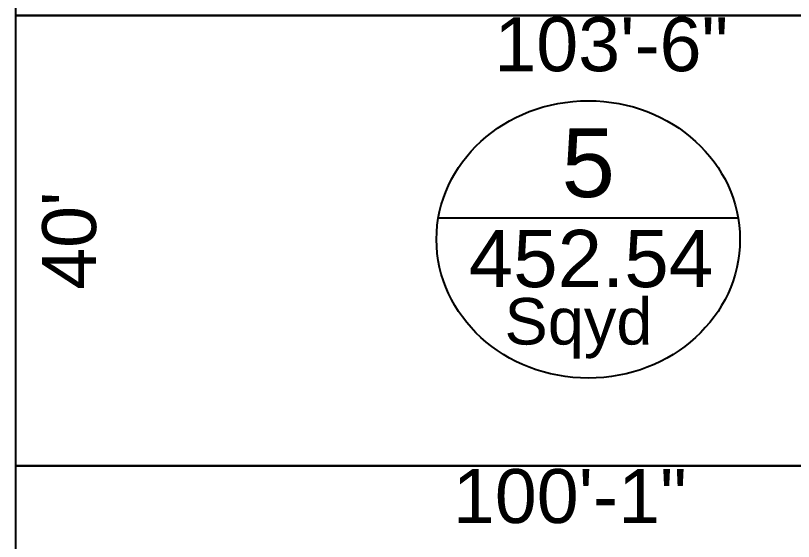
# Model space of a CAD drawing. Header units: inches. Extents: x 58735 to 82582, y -17057 to 2765.
# Drawn here: x 73173 to 74003, y -7936 to -7376 of the extents above; entities that cross this region are included whole.
import ezdxf
from ezdxf.enums import TextEntityAlignment as Align

# ---------------------------------------------------------------- set-up
doc = ezdxf.new("R2010")
doc.units = ezdxf.units.IN
doc.header["$LTSCALE"] = 15
doc.header["$PDMODE"] = 35
doc.linetypes.add('ACAD_ISO07W100', pattern=[9, 0, -9])
doc.linetypes.add('DASHDOT', pattern=[1, 0.5, -0.25, 0, -0.25])
for name, color, linetype in [('A-Area-Iden', 7, 'Continuous'), ('DIM-PLOT', 7, 'DASHDOT'), ('DIM-SITE', 62, 'DASHDOT'), ('PLOT AREA', 7, 'Continuous'), ('PlotNO.S', 181, 'Continuous'), ('Plots', 144, 'Continuous'), ('plots no outer line', 7, 'Continuous')]:
    doc.layers.add(name, color=color, linetype=linetype)
doc.layers.add('Plotouterline', color=50, linetype='Continuous', plot=False)
doc.styles.add('Arial', font='arial.ttf')
doc.dimstyles.new('DIM FOR SITE', dxfattribs={"dimscale": 96, "dimtxt": 0.1, "dimasz": 0.3125, "dimexe": 0.1875, "dimexo": 0.1875, "dimgap": 0.03125, "dimtad": 1, "dimdec": 1, "dimzin": 0, "dimdsep": 46, "dimlunit": 4, "dimtxsty": 'Arial', "dimblk": 'DOTSMALL', "dimcen": 0, "dimdle": 0.125, "dimclrd": 181, "dimclre": 40, "dimclrt": 256, "dimadec": 0, "dimazin": 0, "dimtfac": 1, "dimtdec": 1, "dimtmove": 1, "dimatfit": 3, "dimfxl": 1, "dimfrac": 1, "dimtolj": 1, "dimtzin": 0, "dimarcsym": 0})
doc.dimstyles.new('dim plot 1', dxfattribs={"dimscale": 6, "dimtxt": 9.59375, "dimasz": 10, "dimexe": 9.59375, "dimexo": 9, "dimgap": 0, "dimtad": 0, "dimdec": 1, "dimzin": 12, "dimdsep": 46, "dimlunit": 4, "dimtxsty": 'Arial', "dimblk": 'ARCHTICK', "dimcen": 0.09375, "dimdle": 1.230316, "dimse1": 1, "dimse2": 1, "dimsd1": 1, "dimsd2": 1, "dimclrd": 181, "dimclre": 40, "dimazin": 0, "dimtfac": 1, "dimtdec": 1, "dimtix": 1, "dimtmove": 2, "dimatfit": 2, "dimfxl": 1, "dimtolj": 1, "dimtzin": 0, "dimarcsym": 0})

# ---------------------------------------------------------------- blocks, each defined once
blk = doc.blocks.new('*D57')
at = {"layer": 'DefPoints', "color": 0, "transparency": 16777216}
for p in [(73173.08, -7855.54), (73230.64, -7855.54), (73173.08, -8335.54)]:
    blk.add_point(p, dxfattribs=at)
at = {"layer": 'DIM-PLOT', "color": 0, "transparency": 16777216, "insert": (73230.64, -8095.54), "char_height": 57.562, "attachment_point": 5, "rotation": 90, "style": 'Arial'}
blk.add_mtext("\\A1;40'", dxfattribs=at)
blk = doc.blocks.new('_ArchTick')
at = {"color": 0, "linetype": 'ByBlock', "const_width": 0.15}
blk.add_lwpolyline([(-0.5, -0.5), (0.5, 0.5)], dxfattribs=at)
blk = doc.blocks.new('*D58')
at = {"layer": 'DefPoints', "color": 0, "transparency": 16777216}
for p in [(73173.08, -7375.54), (73230.64, -7375.54), (73173.08, -7855.54)]:
    blk.add_point(p, dxfattribs=at)
at = {"layer": 'DIM-PLOT', "color": 0, "transparency": 16777216, "insert": (73230.64, -7615.54), "char_height": 57.562, "attachment_point": 5, "rotation": 90, "style": 'Arial'}
blk.add_mtext("\\A1;40'", dxfattribs=at)
blk = doc.blocks.new('*D59')
at = {"layer": 'DefPoints', "color": 0, "transparency": 16777216}
for p in [(73173.08, -6895.54), (73230.64, -6895.54), (73173.08, -7375.54)]:
    blk.add_point(p, dxfattribs=at)
at = {"layer": 'DIM-PLOT', "color": 0, "transparency": 16777216, "insert": (73230.64, -7135.54), "char_height": 57.562, "attachment_point": 5, "rotation": 90, "style": 'Arial'}
blk.add_mtext("\\A1;40'", dxfattribs=at)
blk = doc.blocks.new('_DotSmall')
at = {"color": 0, "linetype": 'ByBlock', "const_width": 0.5}
blk.add_lwpolyline([(-0.0625, 0, 1), (0.0625, 0, 1)], format="xyb", close=True, dxfattribs=at)
blk = doc.blocks.new('*D381')
at = {"layer": 'DefPoints', "color": 0, "transparency": 16777216}
for p in [(74453.76, -6927.67), (74453.86, -6927.68), (73897.7, -13419.91)]:
    blk.add_point(p, dxfattribs=at)
at = {"layer": 'DIM-SITE', "color": 181, "linetype": 'ACAD_ISO07W100', "lineweight": -2, "transparency": 16777216}
blk.add_line((73896.58, -13431.85), (74454.78, -6915.72), dxfattribs=at)
at = {"layer": 'DIM-SITE', "color": 40, "lineweight": -2, "transparency": 16777216}
for p, q in [((74435.92, -6926.15), (74435.82, -6926.14)), ((73879.77, -13418.37), (73879.67, -13418.36))]:
    blk.add_line(p, q, dxfattribs=at)
at = {"layer": 'DIM-SITE', "color": 181, "lineweight": -2, "transparency": 16777216, "xscale": 192, "yscale": 192, "zscale": 192}
for p, rotation in [((74453.76, -6927.67), 85.10372521494148), ((73897.6, -13419.9), 265.1037252149414)]:
    blk.add_blockref('_DotSmall', p, dxfattribs=dict(at, rotation=rotation))
at = {"layer": 'DIM-SITE', "transparency": 16777216, "char_height": 144, "attachment_point": 5, "rotation": 85.10373, "style": 'Arial'}
for s, insert in [("\\A1;543'", (74251.97, -10180.32)), ('\\A1;', (74100.95, -10167.38))]:
    blk.add_mtext(s, dxfattribs=dict(at, insert=insert))
blk = doc.blocks.new('*D359')
at = {"layer": 'DefPoints', "color": 0, "transparency": 16777216}
for p in [(73173.08, -7375.54), (74415.49, -7375.54), (74415.49, -7375.54)]:
    blk.add_point(p, dxfattribs=at)
at = {"layer": 'DIM-PLOT', "color": 0, "transparency": 16777216, "insert": (73808.66, -7406.49), "char_height": 57.5625, "attachment_point": 5, "style": 'Arial'}
blk.add_mtext('\\A1;103\'-6"', dxfattribs=at)
blk = doc.blocks.new('*D360')
at = {"layer": 'DefPoints', "color": 0, "transparency": 16777216}
for p in [(73173.08, -7855.54), (74374.37, -7855.54), (74374.37, -7855.54)]:
    blk.add_point(p, dxfattribs=at)
at = {"layer": 'DIM-PLOT', "color": 0, "transparency": 16777216, "insert": (73764.44, -7888.14), "char_height": 57.5625, "attachment_point": 5, "style": 'Arial'}
blk.add_mtext('\\A1;100\'-1"', dxfattribs=at)
blk = doc.blocks.new('plot area-No')
at = {"layer": 'plots no outer line'}
blk.add_line((-2.22, 0.321), (2.22, 0.321), dxfattribs=at)
blk.add_ellipse((0, 0), major_axis=(-2.248, 0), ratio=0.913387, dxfattribs=at)
at = {"layer": 'PLOT AREA', "style": 'Arial', "flags": 4}
for tag, height, p in [('SPACESTYLES:PLOTAREA', 0.848, (0.04, -0.283, -0.565)), ('COLUMNNOS:SQYD-SQM', 0.689, (-0.279, -1.211, -0.459))]:
    blk.add_attdef(tag, text='', height=height, dxfattribs=at).set_placement(p, align=Align.MIDDLE_CENTER)
at = {"layer": 'PlotNO.S', "color": 0, "style": 'Arial'}
blk.add_attdef('COLUMNNOS:NUMBER', text='', height=1.018, dxfattribs=at).set_placement((0, 1.128), align=Align.MIDDLE)

msp = doc.modelspace()

# ---------------------------------------------------------------- linework, layer by layer
at = {"layer": 'Plotouterline'}
msp.add_lwpolyline([(74453.86, -6927.68), (74439.3, -6895.54), (74059.1, -6055.54), (73173.08, -6055.54), (73173.08, -6895.54), (73173.08, -7375.54), (73173.08, -7855.54), (73173.08, -8335.54), (74333.25, -8335.54), (74374.37, -7855.54), (74415.49, -7375.54), (74453.86, -6927.68)], close=True, dxfattribs=at)
at = {"layer": 'Plots', "color": 144, "linetype": 'Continuous', "lineweight": -3}
for p, q in [((74415.49, -7375.54), (73173.08, -7375.54)), ((73173.08, -7375.54), (73173.08, -7855.54)), ((73173.08, -7855.54), (74374.37, -7855.54)), ((74374.37, -7855.54), (73173.08, -7855.54)), ((73173.08, -7855.54), (73173.08, -8335.54))]:
    msp.add_line(p, q, dxfattribs=at)
at = {"layer": 'Plots'}
for points in [[(74453.86, -6927.68), (74439.3, -6895.54), (73173.08, -6895.54), (73173.08, -7375.54), (74415.49, -7375.54)], [(74415.49, -7375.54), (73173.08, -7375.54), (73173.08, -7855.54), (74374.37, -7855.54)], [(74374.37, -7855.54), (73173.08, -7855.54), (73173.08, -8335.54), (74333.25, -8335.54)]]:
    msp.add_lwpolyline(points, close=True, dxfattribs=at)

# ---------------------------------------------------------------- block references
at = {"layer": 'A-Area-Iden', "color": 7, "linetype": 'Continuous', "lineweight": -3}
ref = msp.add_blockref('plot area-No', (73784.06, -7614.19), dxfattribs=dict(at, xscale=72, yscale=72, zscale=72))
ref.add_attrib('COLUMNNOS:SQYD-SQM', ' Sqyd', dxfattribs={"layer": 'PLOT AREA', "height": 49.59, "style": 'Arial'}).set_placement((73763.99, -7701.41, -33.06), align=Align.MIDDLE_CENTER)
ref.add_attrib('SPACESTYLES:PLOTAREA', '452.54', dxfattribs={"layer": 'PLOT AREA', "height": 61.053, "style": 'Arial'}).set_placement((73786.94, -7634.53, -40.7), align=Align.MIDDLE_CENTER)
ref.add_attrib('COLUMNNOS:NUMBER', '5', dxfattribs={"layer": 'PlotNO.S', "color": 0, "height": 73.26, "style": 'Arial'}).set_placement((73784.06, -7532.94), align=Align.MIDDLE)

# ---------------------------------------------------------------- dimensions: what is measured, and where the dimension line sits
at = {"layer": 'DIM-PLOT'}
for p1, p2, picture, middle in [((73173.08, -7375.54), (73173.08, -6895.54), '*D59', (73230.64, -7135.54)), ((73173.08, -7855.54), (73173.08, -7375.54), '*D58', (73230.64, -7615.54)), ((73173.08, -8335.54), (73173.08, -7855.54), '*D57', (73230.64, -8095.54))]:
    dim = msp.add_aligned_dim(p1=p1, p2=p2, distance=-57.56, dimstyle='dim plot 1', override={"dimdec": 0}, dxfattribs=at)
    dim.commit()
    dim.dimension.update_dxf_attribs({"geometry": picture, "text_midpoint": middle})
for base, p1, p2, angle, picture, middle in [((74415.49, -7375.54), (73173.08, -7375.54), (74415.49, -7375.54), 0, '*D359', (73808.66, -7406.49)), ((74374.37, -7855.54), (73173.08, -7855.54), (74374.37, -7855.54), 360, '*D360', (73764.44, -7888.14))]:
    dim = msp.add_linear_dim(base=base, p1=p1, p2=p2, angle=angle, dimstyle='dim plot 1', override={"dimdec": 0}, dxfattribs=at)
    dim.commit()
    dim.dimension.update_dxf_attribs({"geometry": picture, "text_midpoint": middle, "dimtype": 129})
at = {"layer": 'DIM-SITE'}
dim = msp.add_aligned_dim(p1=(73897.7, -13419.91), p2=(74453.86, -6927.68), distance=0.1, text='\\X<>', dimstyle='DIM FOR SITE', override={"dimtxt": 1.5, "dimasz": 2, "dimdec": 0}, dxfattribs=at)
dim.commit()
dim.dimension.update_dxf_attribs({"geometry": '*D381', "text_midpoint": (74175.68, -10173.79)})

doc.saveas('drawing.dxf')
